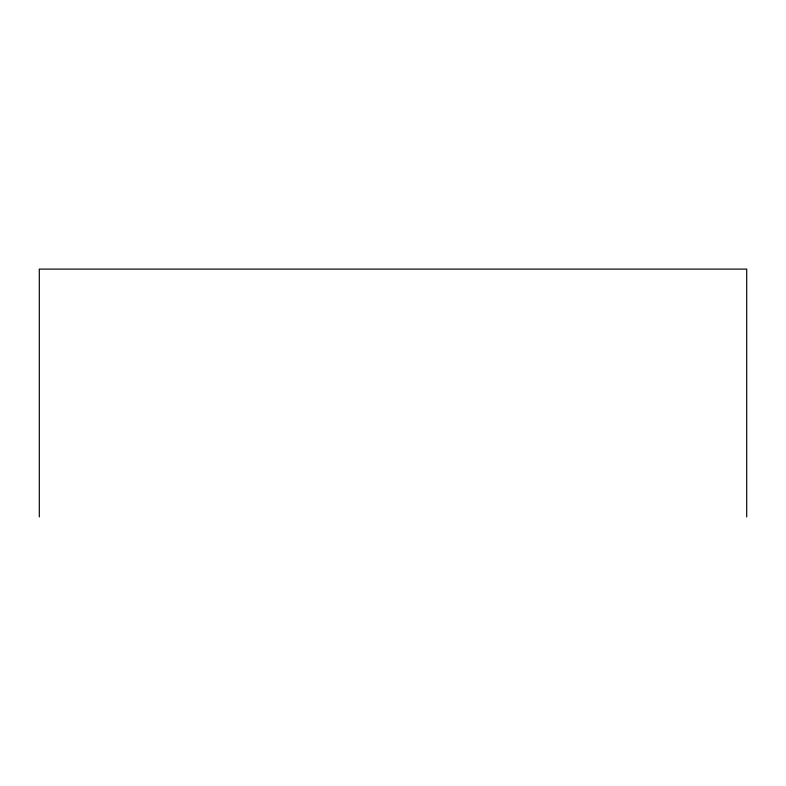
<?xml version="1.0" encoding="UTF-8"?>
<svg xmlns="http://www.w3.org/2000/svg" width="786" height="786" viewBox="0 0 786 786"><rect width="100%" height="100%" fill="white"/><g stroke="black" fill="none" stroke-linecap="round" stroke-linejoin="round"><path stroke-width="1.18" d="M746.7 516.893L746.7 269.107L39.3 269.107L39.3 516.893"/></g></svg>
